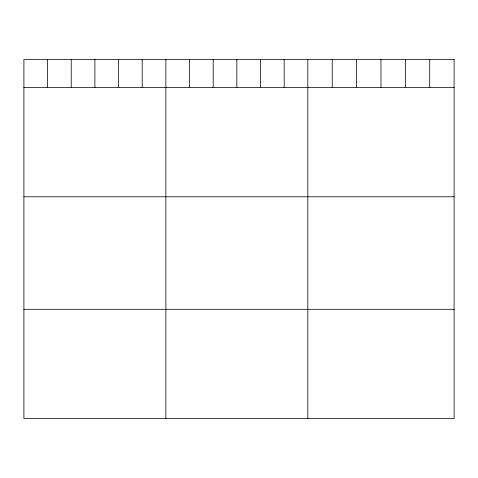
<?xml version="1.0" encoding="UTF-8"?>
<svg xmlns="http://www.w3.org/2000/svg" width="478" height="478" viewBox="0 0 478 478"><rect width="100%" height="100%" fill="white"/><g stroke="black" fill="none" stroke-linecap="round" stroke-linejoin="round"><path stroke-width="0.72" d="M23.9 87.57L454.1 87.57M23.9 196.781L454.1 196.781M23.9 309.302L454.1 309.302M429.722 59.493L429.722 87.57M405.344 59.493L405.344 87.57M380.966 59.493L380.966 87.57M356.588 59.493L356.588 87.57M332.21 59.493L332.21 87.57M307.832 59.493L307.832 418.507M284.171 59.493L284.171 87.57M260.51 59.493L260.51 87.57M236.849 59.493L236.849 87.57M213.188 59.493L213.188 87.57M189.527 59.493L189.527 87.57M165.866 59.493L165.866 418.507M142.205 59.493L142.205 87.57M118.544 59.493L118.544 87.57M94.883 59.493L94.883 87.57M71.222 59.493L71.222 87.57M47.561 59.493L47.561 87.57M454.1 59.493L23.9 59.493L23.9 418.507L454.1 418.507L454.1 59.493"/></g></svg>
